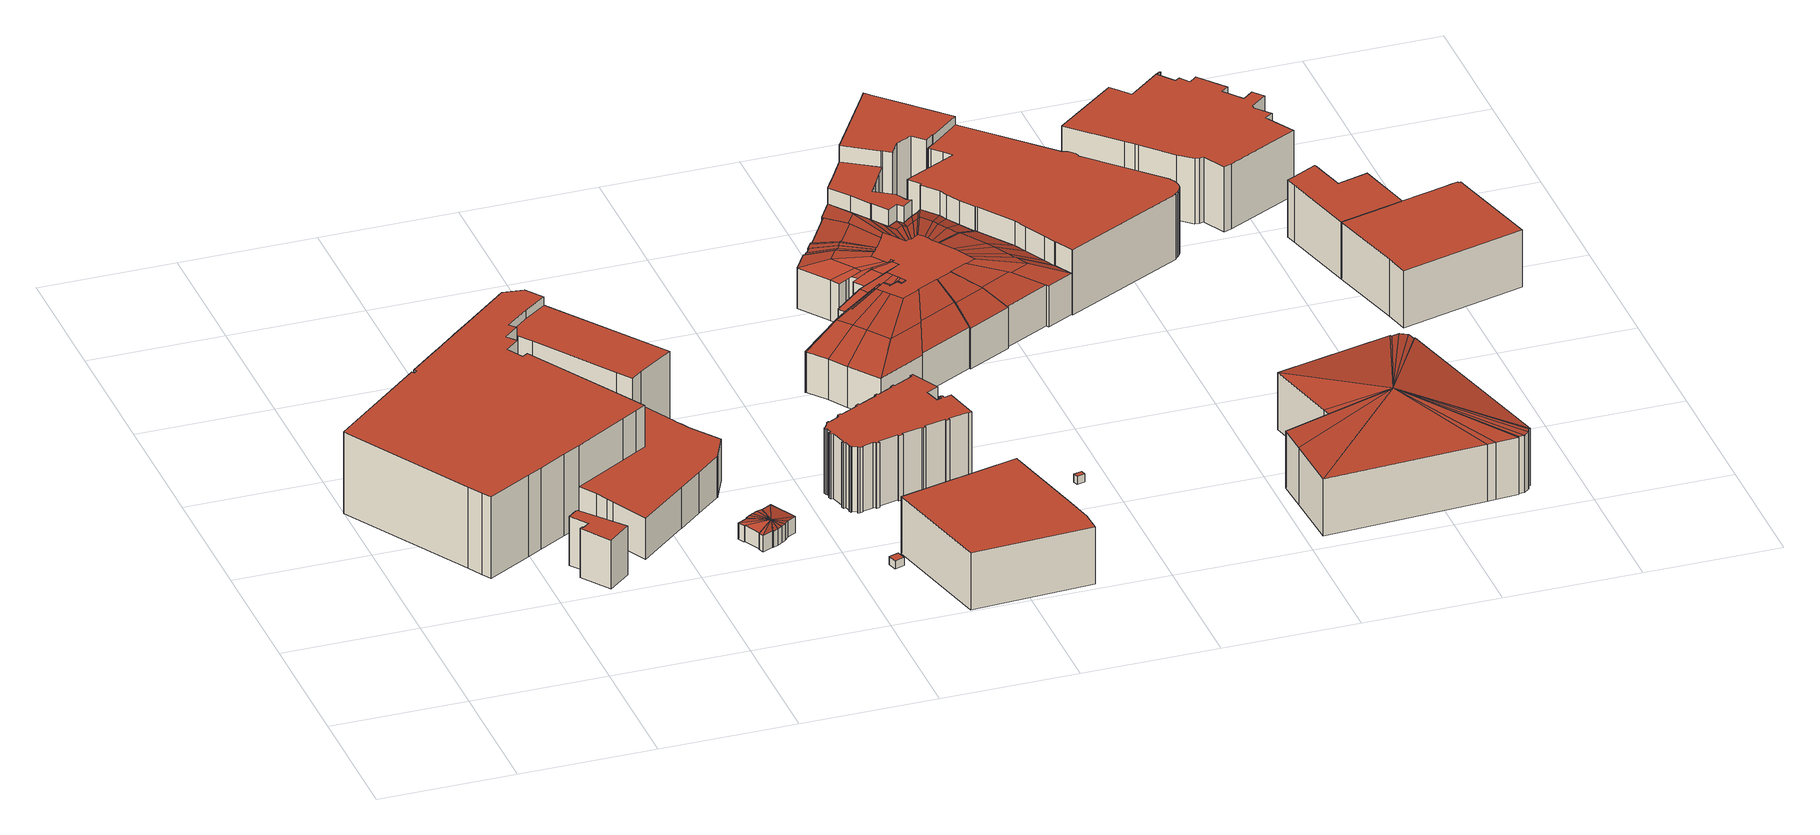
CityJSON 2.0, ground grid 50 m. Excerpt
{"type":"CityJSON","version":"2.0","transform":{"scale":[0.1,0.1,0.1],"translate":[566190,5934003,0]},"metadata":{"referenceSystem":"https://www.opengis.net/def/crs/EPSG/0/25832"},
"CityObjects":{
"building1":{"type":"Building","attributes":{"source":"Freie und Hansestadt Hamburg, LGV / ALKIS","function":"commercial","buildingFunctionCode":"2010","roofType":"1000","roofTypeLabel":"Flachdach","storeysAboveGround":6,"groundArea":166,"measuredHeight":19.2,"estimatedHeight":19.2,"eaveHeight":19.2,"roofRise":0,"heightSource":"storeysAboveGround * 3.2m plus procedural roof rise from ALKIS dachform; fallback 12m","roofGeometrySource":"Procedural demo roof from ALKIS dachform; not surveyed Hamburg LoD2 roof geometry"},"geometry":[{"type":"Solid","lod":"2","boundaries":[[[[0,1,2,3,4,5,6,7,8,9]],[[10,11,12,13,14,15,16,17,18,19]],[[9,8,11,10]],[[8,7,12,11]],[[7,6,13,12]],[[6,5,14,13]],[[5,4,15,14]],[[4,3,16,15]],[[3,2,17,16]],[[2,1,18,17]],[[1,0,19,18]],[[0,9,10,19]]]],"semantics":{"surfaces":[{"type":"GroundSurface"},{"type":"RoofSurface"},{"type":"WallSurface"}],"values":[[0,1,2,2,2,2,2,2,2,2,2,2]]}}]},
"building2":{"type":"Building","attributes":{"source":"Freie und Hansestadt Hamburg, LGV / ALKIS","function":"commercial","buildingFunctionCode":"2010","roofType":"1000","roofTypeLabel":"Flachdach","storeysAboveGround":10,"groundArea":6130,"measuredHeight":32,"estimatedHeight":32,"eaveHeight":32,"roofRise":0,"heightSource":"storeysAboveGround * 3.2m plus procedural roof rise from ALKIS dachform; fallback 12m","roofGeometrySource":"Procedural demo roof from ALKIS dachform; not surveyed Hamburg LoD2 roof geometry"},"geometry":[{"type":"Solid","lod":"2","boundaries":[[[[20,21,22,23,24,25,26,27,28,29,30,31,32,33,34,35,36,37,38,39,40,41,42,43,44,45,46,47,48,49,50,51,52]],[[53,54,55,56,57,58,59,60,61,62,63,64,65,66,67,68,69,70,71,72,73,74,75,76,77,78,79,80,81,82,83,84,85]],[[52,51,54,53]],[[51,50,55,54]],[[50,49,56,55]],[[49,48,57,56]],[[48,47,58,57]],[[47,46,59,58]],[[46,45,60,59]],[[45,44,61,60]],[[44,43,62,61]],[[43,42,63,62]],[[42,41,64,63]],[[41,40,65,64]],[[40,39,66,65]],[[39,38,67,66]],[[38,37,68,67]],[[37,36,69,68]],[[36,35,70,69]],[[35,34,71,70]],[[34,33,72,71]],[[33,32,73,72]],[[32,31,74,73]],[[31,30,75,74]],[[30,29,76,75]],[[29,28,77,76]],[[28,27,78,77]],[[27,26,79,78]],[[26,25,80,79]],[[25,24,81,80]],[[24,23,82,81]],[[23,22,83,82]],[[22,21,84,83]],[[21,20,85,84]],[[20,52,53,85]]]],"semantics":{"surfaces":[{"type":"GroundSurface"},{"type":"RoofSurface"},{"type":"WallSurface"}],"values":[[0,1,2,2,2,2,2,2,2,2,2,2,2,2,2,2,2,2,2,2,2,2,2,2,2,2,2,2,2,2,2,2,2,2,2]]}}]},
"building3":{"type":"Building","attributes":{"source":"Freie und Hansestadt Hamburg, LGV / ALKIS","function":"commercial","buildingFunctionCode":"2010","roofType":"1000","roofTypeLabel":"Flachdach","storeysAboveGround":5,"groundArea":1699,"measuredHeight":16,"estimatedHeight":16,"eaveHeight":16,"roofRise":0,"heightSource":"storeysAboveGround * 3.2m plus procedural roof rise from ALKIS dachform; fallback 12m","roofGeometrySource":"Procedural demo roof from ALKIS dachform; not surveyed Hamburg LoD2 roof geometry"},"geometry":[{"type":"Solid","lod":"2","boundaries":[[[[86,87,88,89,90,27,26,25,24,23,91,92,93,94,95,96,97,98,99,100,101,102,103,104,105,106,107]],[[108,109,110,111,112,113,114,115,116,117,118,119,120,121,122,123,124,125,126,127,128,129,130,131,132,133,134]],[[107,106,109,108]],[[106,105,110,109]],[[105,104,111,110]],[[104,103,112,111]],[[103,102,113,112]],[[102,101,114,113]],[[101,100,115,114]],[[100,99,116,115]],[[99,98,117,116]],[[98,97,118,117]],[[97,96,119,118]],[[96,95,120,119]],[[95,94,121,120]],[[94,93,122,121]],[[93,92,123,122]],[[92,91,124,123]],[[91,23,125,124]],[[23,24,126,125]],[[24,25,127,126]],[[25,26,128,127]],[[26,27,129,128]],[[27,90,130,129]],[[90,89,131,130]],[[89,88,132,131]],[[88,87,133,132]],[[87,86,134,133]],[[86,107,108,134]]]],"semantics":{"surfaces":[{"type":"GroundSurface"},{"type":"RoofSurface"},{"type":"WallSurface"}],"values":[[0,1,2,2,2,2,2,2,2,2,2,2,2,2,2,2,2,2,2,2,2,2,2,2,2,2,2,2,2]]}}]},
"building4":{"type":"Building","attributes":{"source":"Freie und Hansestadt Hamburg, LGV / ALKIS","function":"commercial","buildingFunctionCode":"2010","roofType":"1000","roofTypeLabel":"Flachdach","storeysAboveGround":9,"groundArea":1102,"measuredHeight":28.8,"estimatedHeight":28.8,"eaveHeight":28.8,"roofRise":0,"heightSource":"storeysAboveGround * 3.2m plus procedural roof rise from ALKIS dachform; fallback 12m","roofGeometrySource":"Procedural demo roof from ALKIS dachform; not surveyed Hamburg LoD2 roof geometry"},"geometry":[{"type":"Solid","lod":"2","boundaries":[[[[49,48,47,135,94,93,136,137,138,50]],[[139,140,141,142,143,144,145,146,147,148]],[[50,138,140,139]],[[138,137,141,140]],[[137,136,142,141]],[[136,93,143,142]],[[93,94,144,143]],[[94,135,145,144]],[[135,47,146,145]],[[47,48,147,146]],[[48,49,148,147]],[[49,50,139,148]]]],"semantics":{"surfaces":[{"type":"GroundSurface"},{"type":"RoofSurface"},{"type":"WallSurface"}],"values":[[0,1,2,2,2,2,2,2,2,2,2,2]]}}]},
"building5":{"type":"Building","attributes":{"source":"Freie und Hansestadt Hamburg, LGV / ALKIS","function":"commercial","buildingFunctionCode":"2080","roofType":"3200","roofTypeLabel":"Walmdach","storeysAboveGround":2,"groundArea":192,"measuredHeight":10.03,"estimatedHeight":10.03,"eaveHeight":6.4,"roofRise":3.63,"heightSource":"storeysAboveGround * 3.2m plus procedural roof rise from ALKIS dachform; fallback 12m","roofGeometrySource":"Procedural demo roof from ALKIS dachform; not surveyed Hamburg LoD2 roof geometry"},"geometry":[{"type":"Solid","lod":"2","boundaries":[[[[149,150,151,152,153,154,155,156,157,158,159,160,161,162,163,164,165,166,167,168,169,170]],[[171,172,173]],[[172,174,173]],[[174,175,173]],[[175,176,173]],[[176,177,173]],[[177,178,173]],[[178,179,173]],[[179,180,173]],[[180,181,173]],[[181,182,173]],[[182,183,173]],[[183,184,173]],[[184,185,173]],[[185,186,173]],[[186,187,173]],[[187,188,173]],[[188,189,173]],[[189,190,173]],[[190,191,173]],[[191,192,173]],[[192,193,173]],[[193,171,173]],[[170,169,172,171]],[[169,168,174,172]],[[168,167,175,174]],[[167,166,176,175]],[[166,165,177,176]],[[165,164,178,177]],[[164,163,179,178]],[[163,162,180,179]],[[162,161,181,180]],[[161,160,182,181]],[[160,159,183,182]],[[159,158,184,183]],[[158,157,185,184]],[[157,156,186,185]],[[156,155,187,186]],[[155,154,188,187]],[[154,153,189,188]],[[153,152,190,189]],[[152,151,191,190]],[[151,150,192,191]],[[150,149,193,192]],[[149,170,171,193]]]],"semantics":{"surfaces":[{"type":"GroundSurface"},{"type":"RoofSurface"},{"type":"WallSurface"}],"values":[[0,1,1,1,1,1,1,1,1,1,1,1,1,1,1,1,1,1,1,1,1,1,1,2,2,2,2,2,2,2,2,2,2,2,2,2,2,2,2,2,2,2,2,2,2]]}}]},
"building6":{"type":"Building","attributes":{"source":"Freie und Hansestadt Hamburg, LGV / ALKIS","function":"commercial","buildingFunctionCode":"2080","roofType":"1000","roofTypeLabel":"Flachdach","storeysAboveGround":1,"groundArea":13,"measuredHeight":3.2,"estimatedHeight":3.2,"eaveHeight":3.2,"roofRise":0,"heightSource":"storeysAboveGround * 3.2m plus procedural roof rise from ALKIS dachform; fallback 12m","roofGeometrySource":"Procedural demo roof from ALKIS dachform; not surveyed Hamburg LoD2 roof geometry"},"geometry":[{"type":"Solid","lod":"2","boundaries":[[[[194,195,196,197]],[[198,199,200,201]],[[197,196,199,198]],[[196,195,200,199]],[[195,194,201,200]],[[194,197,198,201]]]],"semantics":{"surfaces":[{"type":"GroundSurface"},{"type":"RoofSurface"},{"type":"WallSurface"}],"values":[[0,1,2,2,2,2]]}}]},
"building7":{"type":"Building","attributes":{"source":"Freie und Hansestadt Hamburg, LGV / ALKIS","function":"commercial","buildingFunctionCode":"2050","roofType":"1000","roofTypeLabel":"Flachdach","storeysAboveGround":7,"groundArea":2177,"measuredHeight":22.4,"estimatedHeight":22.4,"eaveHeight":22.4,"roofRise":0,"heightSource":"storeysAboveGround * 3.2m plus procedural roof rise from ALKIS dachform; fallback 12m","roofGeometrySource":"Procedural demo roof from ALKIS dachform; not surveyed Hamburg LoD2 roof geometry"},"geometry":[{"type":"Solid","lod":"2","boundaries":[[[[202,203,204,205,206,207,208,209]],[[210,211,212,213,214,215,216,217]],[[209,208,211,210]],[[208,207,212,211]],[[207,206,213,212]],[[206,205,214,213]],[[205,204,215,214]],[[204,203,216,215]],[[203,202,217,216]],[[202,209,210,217]]]],"semantics":{"surfaces":[{"type":"GroundSurface"},{"type":"RoofSurface"},{"type":"WallSurface"}],"values":[[0,1,2,2,2,2,2,2,2,2]]}}]},
"building8":{"type":"Building","attributes":{"source":"Freie und Hansestadt Hamburg, LGV / ALKIS","function":"commercial","buildingFunctionCode":"2010","roofType":"1000","roofTypeLabel":"Flachdach","storeysAboveGround":8,"groundArea":1110,"measuredHeight":25.6,"estimatedHeight":25.6,"eaveHeight":25.6,"roofRise":0,"heightSource":"storeysAboveGround * 3.2m plus procedural roof rise from ALKIS dachform; fallback 12m","roofGeometrySource":"Procedural demo roof from ALKIS dachform; not surveyed Hamburg LoD2 roof geometry"},"geometry":[{"type":"Solid","lod":"2","boundaries":[[[[218,219,220,221,222,223,224,225,226,227,228,229,230,231,232,233,234,235,236,237,238,239,240,241,242,243,244,245,246,247,248,249,250,251,252,253,254,255,256,257,258,259,260,261,262,263,264,265,266,267,268,269,270,271,272,273,274,275,276,277,278,279,280,281,282,283,284,285,286,287,288,289,290,291,292,293,294]],[[295,296,297,298,299,300,301,302,303,304,305,306,307,308,309,310,311,312,313,314,315,316,317,318,319,320,321,322,323,324,325,326,327,328,329,330,331,332,333,334,335,336,337,338,339,340,341,342,343,344,345,346,347,348,349,350,351,352,353,354,355,356,357,358,359,360,361,362,363,364,365,366,367,368,369,370,371]],[[294,293,296,295]],[[293,292,297,296]],[[292,291,298,297]],[[291,290,299,298]],[[290,289,300,299]],[[289,288,301,300]],[[288,287,302,301]],[[287,286,303,302]],[[286,285,304,303]],[[285,284,305,304]],[[284,283,306,305]],[[283,282,307,306]],[[282,281,308,307]],[[281,280,309,308]],[[280,279,310,309]],[[279,278,311,310]],[[278,277,312,311]],[[277,276,313,312]],[[276,275,314,313]],[[275,274,315,314]],[[274,273,316,315]],[[273,272,317,316]],[[272,271,318,317]],[[271,270,319,318]],[[270,269,320,319]],[[269,268,321,320]],[[268,267,322,321]],[[267,266,323,322]],[[266,265,324,323]],[[265,264,325,324]],[[264,263,326,325]],[[263,262,327,326]],[[262,261,328,327]],[[261,260,329,328]],[[260,259,330,329]],[[259,258,331,330]],[[258,257,332,331]],[[257,256,333,332]],[[256,255,334,333]],[[255,254,335,334]],[[254,253,336,335]],[[253,252,337,336]],[[252,251,338,337]],[[251,250,339,338]],[[250,249,340,339]],[[249,248,341,340]],[[248,247,342,341]],[[247,246,343,342]],[[246,245,344,343]],[[245,244,345,344]],[[244,243,346,345]],[[243,242,347,346]],[[242,241,348,347]],[[241,240,349,348]],[[240,239,350,349]],[[239,238,351,350]],[[238,237,352,351]],[[237,236,353,352]],[[236,235,354,353]],[[235,234,355,354]],[[234,233,356,355]],[[233,232,357,356]],[[232,231,358,357]],[[231,230,359,358]],[[230,229,360,359]],[[229,228,361,360]],[[228,227,362,361]],[[227,226,363,362]],[[226,225,364,363]],[[225,224,365,364]],[[224,223,366,365]],[[223,222,367,366]],[[222,221,368,367]],[[221,220,369,368]],[[220,219,370,369]],[[219,218,371,370]],[[218,294,295,371]]]],"semantics":{"surfaces":[{"type":"GroundSurface"},{"type":"RoofSurface"},{"type":"WallSurface"}],"values":[[0,1,2,2,2,2,2,2,2,2,2,2,2,2,2,2,2,2,2,2,2,2,2,2,2,2,2,2,2,2,2,2,2,2,2,2,2,2,2,2,2,2,2,2,2,2,2,2,2,2,2,2,2,2,2,2,2,2,2,2,2,2,2,2,2,2,2,2,2,2,2,2,2,2,2,2,2,2,2]]}}]},
"building9":{"type":"Building","attributes":{"source":"Freie und Hansestadt Hamburg, LGV / ALKIS","function":"commercial","buildingFunctionCode":"3091","roofType":"1000","roofTypeLabel":"Flachdach","storeysAboveGround":1,"groundArea":6,"measuredHeight":3.2,"estimatedHeight":3.2,"eaveHeight":3.2,"roofRise":0,"heightSource":"storeysAboveGround * 3.2m plus procedural roof rise from ALKIS dachform; fallback 12m","roofGeometrySource":"Procedural demo roof from ALKIS dachform; not surveyed Hamburg LoD2 roof geometry"},"geometry":[{"type":"Solid","lod":"2","boundaries":[[[[372,373,374,375]],[[376,377,378,379]],[[375,374,377,376]],[[374,373,378,377]],[[373,372,379,378]],[[372,375,376,379]]]],"semantics":{"surfaces":[{"type":"GroundSurface"},{"type":"RoofSurface"},{"type":"WallSurface"}],"values":[[0,1,2,2,2,2]]}}]},
"building10":{"type":"Building","attributes":{"source":"Freie und Hansestadt Hamburg, LGV / ALKIS","function":"commercial","buildingFunctionCode":"2010","roofType":"3400","roofTypeLabel":"Mansardendach","storeysAboveGround":5,"groundArea":5028,"measuredHeight":24,"estimatedHeight":24,"eaveHeight":16,"roofRise":8,"heightSource":"storeysAboveGround * 3.2m plus procedural roof rise from ALKIS dachform; fallback 12m","roofGeometrySource":"Procedural demo roof from ALKIS dachform; not surveyed Hamburg LoD2 roof geometry"},"geometry":[{"type":"Solid","lod":"2","boundaries":[[[[380,381,382,383,384,385,386,387,388,389,390,391,392,393,394,395,396,397,398,399,400,401,402,403,404,405,406,407,408,409,410,411,412,413,414,415,416,417,418,419,420,421,422,423,424,425,426,427,428,429,430,431,432,433,434,435,436,437,438,439,440,441,442,443,444,445,446,447,448,449,450]],[[451,452,453,454]],[[454,453,455,456]],[[452,457,458,453]],[[453,458,459,455]],[[457,460,461,458]],[[458,461,462,459]],[[460,463,464,461]],[[461,464,465,462]],[[463,466,467,464]],[[464,467,468,465]],[[466,469,470,467]],[[467,470,471,468]],[[469,472,473,470]],[[470,473,474,471]],[[472,475,476,473]],[[473,476,477,474]],[[475,478,479,476]],[[476,479,480,477]],[[478,481,482,479]],[[479,482,483,480]],[[481,484,485,482]],[[482,485,486,483]],[[484,487,488,485]],[[485,488,489,486]],[[487,490,491,488]],[[488,491,492,489]],[[490,493,494,491]],[[491,494,495,492]],[[493,496,497,494]],[[494,497,498,495]],[[496,499,500,497]],[[497,500,501,498]],[[499,502,503,500]],[[500,503,504,501]],[[502,505,506,503]],[[503,506,507,504]],[[505,508,509,506]],[[506,509,510,507]],[[508,511,512,509]],[[509,512,513,510]],[[511,514,515,512]],[[512,515,516,513]],[[514,517,518,515]],[[515,518,519,516]],[[517,520,521,518]],[[518,521,522,519]],[[520,523,524,521]],[[521,524,525,522]],[[523,526,527,524]],[[524,527,528,525]],[[526,529,530,527]],[[527,530,531,528]],[[529,532,533,530]],[[530,533,534,531]],[[532,535,536,533]],[[533,536,537,534]],[[535,538,539,536]],[[536,539,540,537]],[[538,541,542,539]],[[539,542,543,540]],[[541,544,545,542]],[[542,545,546,543]],[[544,547,548,545]],[[545,548,549,546]],[[547,550,551,548]],[[548,551,552,549]],[[550,553,554,551]],[[551,554,555,552]],[[553,556,557,554]],[[554,557,558,555]],[[556,559,560,557]],[[557,560,561,558]],[[559,562,563,560]],[[560,563,564,561]],[[562,565,566,563]],[[563,566,567,564]],[[565,568,569,566]],[[566,569,570,567]],[[568,571,572,569]],[[569,572,573,570]],[[571,574,575,572]],[[572,575,576,573]],[[574,577,578,575]],[[575,578,579,576]],[[577,580,581,578]],[[578,581,582,579]],[[580,583,584,581]],[[581,584,585,582]],[[583,586,587,584]],[[584,587,588,585]],[[586,589,590,587]],[[587,590,591,588]],[[589,592,593,590]],[[590,593,594,591]],[[592,595,596,593]],[[593,596,597,594]],[[595,598,599,596]],[[596,599,600,597]],[[598,601,602,599]],[[599,602,603,600]],[[601,604,605,602]],[[602,605,606,603]],[[604,607,608,605]],[[605,608,609,606]],[[607,610,611,608]],[[608,611,612,609]],[[610,613,614,611]],[[611,614,612]],[[613,615,616,614]],[[614,616,617,612]],[[615,618,619,616]],[[616,619,620,617]],[[618,621,622,619]],[[619,622,623,620]],[[621,624,625,622]],[[622,625,626,623]],[[624,627,628,625]],[[625,628,629,626]],[[627,630,631,628]],[[628,631,632,629]],[[630,633,634,631]],[[631,634,635,632]],[[633,636,637,634]],[[634,637,638,635]],[[636,639,640,637]],[[637,640,641,638]],[[639,642,643,640]],[[640,643,644,641]],[[642,645,646,643]],[[643,646,647,644]],[[645,648,649,646]],[[646,649,650,647]],[[648,651,652,649]],[[649,652,653,650]],[[651,654,655,652]],[[652,655,656,653]],[[654,657,658,655]],[[655,658,659,656]],[[657,660,661,658]],[[658,661,662,659]],[[660,451,454,661]],[[661,454,456,662]],[[456,455,459,462,465,468,471,474,477,480,483,486,489,492,495,498,501,504,507,510,513,516,519,522,525,528,531,534,537,540,543,546,549,552,555,558,561,564,567,570,573,576,579,582,585,588,591,594,597,600,603,606,609,612,617,620,623,626,629,632,635,638,641,644,647,650,653,656,659,662]],[[450,449,452,451]],[[449,448,457,452]],[[448,447,460,457]],[[447,446,463,460]],[[446,445,466,463]],[[445,444,469,466]],[[444,443,472,469]],[[443,442,475,472]],[[442,441,478,475]],[[441,440,481,478]],[[440,439,484,481]],[[439,438,487,484]],[[438,437,490,487]],[[437,436,493,490]],[[436,435,496,493]],[[435,434,499,496]],[[434,433,502,499]],[[433,432,505,502]],[[432,431,508,505]],[[431,430,511,508]],[[430,429,514,511]],[[429,428,517,514]],[[428,427,520,517]],[[427,426,523,520]],[[426,425,526,523]],[[425,424,529,526]],[[424,423,532,529]],[[423,422,535,532]],[[422,421,538,535]],[[421,420,541,538]],[[420,419,544,541]],[[419,418,547,544]],[[418,417,550,547]],[[417,416,553,550]],[[416,415,556,553]],[[415,414,559,556]],[[414,413,562,559]],[[413,412,565,562]],[[412,411,568,565]],[[411,410,571,568]],[[410,409,574,571]],[[409,408,577,574]],[[408,407,580,577]],[[407,406,583,580]],[[406,405,586,583]],[[405,404,589,586]],[[404,403,592,589]],[[403,402,595,592]],[[402,401,598,595]],[[401,400,601,598]],[[400,399,604,601]],[[399,398,607,604]],[[398,397,610,607]],[[397,396,613,610]],[[396,395,615,613]],[[395,394,618,615]],[[394,393,621,618]],[[393,392,624,621]],[[392,391,627,624]],[[391,390,630,627]],[[390,389,633,630]],[[389,388,636,633]],[[388,387,639,636]],[[387,386,642,639]],[[386,385,645,642]],[[385,384,648,645]],[[384,383,651,648]],[[383,382,654,651]],[[382,381,657,654]],[[381,380,660,657]],[[380,450,451,660]]]],"semantics":{"surfaces":[{"type":"GroundSurface"},{"type":"RoofSurface"},{"type":"WallSurface"}],"values":[[0,1,1,1,1,1,1,1,1,1,1,1,1,1,1,1,1,1,1,1,1,1,1,1,1,1,1,1,1,1,1,1,1,1,1,1,1,1,1,1,1,1,1,1,1,1,1,1,1,1,1,1,1,1,1,1,1,1,1,1,1,1,1,1,1,1,1,1,1,1,1,1,1,1,1,1,1,1,1,1,1,1,1,1,1,1,1,1,1,1,1,1,1,1,1,1,1,1,1,1,1,1,1,1,1,1,1,1,1,1,1,1,1,1,1,1,1,1,1,1,1,1,1,1,1,1,1,1,1,1,1,1,1,1,1,1,1,1,1,1,1,1,1,1,2,2,2,2,2,2,2,2,2,2,2,2,2,2,2,2,2,2,2,2,2,2,2,2,2,2,2,2,2,2,2,2,2,2,2,2,2,2,2,2,2,2,2,2,2,2,2,2,2,2,2,2,2,2,2,2,2,2,2,2,2,2,2,2,2,2,2,2,2,2,2]]}}]},
"building11":{"type":"Building","attributes":{"source":"Freie und Hansestadt Hamburg, LGV / ALKIS","function":"commercial","buildingFunctionCode":"2010","roofType":"1000","roofTypeLabel":"Flachdach","storeysAboveGround":7,"groundArea":404,"measuredHeight":22.4,"estimatedHeight":22.4,"eaveHeight":22.4,"roofRise":0,"heightSource":"storeysAboveGround * 3.2m plus procedural roof rise from ALKIS dachform; fallback 12m","roofGeometrySource":"Procedural demo roof from ALKIS dachform; not surveyed Hamburg LoD2 roof geometry"},"geometry":[{"type":"Solid","lod":"2","boundaries":[[[[384,383,382,381,380,450,449,448,663,664,665,666,667,668,669,670,671,672,673]],[[674,675,676,677,678,679,680,681,682,683,684,685,686,687,688,689,690,691,692]],[[673,672,675,674]],[[672,671,676,675]],[[671,670,677,676]],[[670,669,678,677]],[[669,668,679,678]],[[668,667,680,679]],[[667,666,681,680]],[[666,665,682,681]],[[665,664,683,682]],[[664,663,684,683]],[[663,448,685,684]],[[448,449,686,685]],[[449,450,687,686]],[[450,380,688,687]],[[380,381,689,688]],[[381,382,690,689]],[[382,383,691,690]],[[383,384,692,691]],[[384,673,674,692]]]],"semantics":{"surfaces":[{"type":"GroundSurface"},{"type":"RoofSurface"},{"type":"WallSurface"}],"values":[[0,1,2,2,2,2,2,2,2,2,2,2,2,2,2,2,2,2,2,2,2]]}}]},
"building12":{"type":"Building","attributes":{"source":"Freie und Hansestadt Hamburg, LGV / ALKIS","function":"commercial","buildingFunctionCode":"2010","roofType":"1000","roofTypeLabel":"Flachdach","storeysAboveGround":9,"groundArea":843,"measuredHeight":28.8,"estimatedHeight":28.8,"eaveHeight":28.8,"roofRise":0,"heightSource":"storeysAboveGround * 3.2m plus procedural roof rise from ALKIS dachform; fallback 12m","roofGeometrySource":"Procedural demo roof from ALKIS dachform; not surveyed Hamburg LoD2 roof geometry"},"geometry":[{"type":"Solid","lod":"2","boundaries":[[[[693,694,695,696,697,698,699,668,667,666,700,701,702,703]],[[704,705,706,707,708,709,710,711,712,713,714,715,716,717]],[[703,702,705,704]],[[702,701,706,705]],[[701,700,707,706]],[[700,666,708,707]],[[666,667,709,708]],[[667,668,710,709]],[[668,699,711,710]],[[699,698,712,711]],[[698,697,713,712]],[[697,696,714,713]],[[696,695,715,714]],[[695,694,716,715]],[[694,693,717,716]],[[693,703,704,717]]]],"semantics":{"surfaces":[{"type":"GroundSurface"},{"type":"RoofSurface"},{"type":"WallSurface"}],"values":[[0,1,2,2,2,2,2,2,2,2,2,2,2,2,2,2]]}}]},
"building13":{"type":"Building","attributes":{"source":"Freie und Hansestadt Hamburg, LGV / ALKIS","function":"commercial","buildingFunctionCode":"2010","roofType":"1000","roofTypeLabel":"Flachdach","storeysAboveGround":8,"groundArea":3682,"measuredHeight":25.6,"estimatedHeight":25.6,"eaveHeight":25.6,"roofRise":0,"heightSource":"storeysAboveGround * 3.2m plus procedural roof rise from ALKIS dachform; fallback 12m","roofGeometrySource":"Procedural demo roof from ALKIS dachform; not surveyed Hamburg LoD2 roof geometry"},"geometry":[{"type":"Solid","lod":"2","boundaries":[[[[718,719,720,721,722,723,724,725,726,727,728,729,730,731,732,398,397,396,395,394,393,392,391,390,389,388,387,386,733,734,735,736,737,738,739,694,693,740,741,742,743,744,745,746,747,748,749]],[[750,751,752,753,754,755,756,757,758,759,760,761,762,763,764,765,766,767,768,769,770,771,772,773,774,775,776,777,778,779,780,781,782,783,784,785,786,787,788,789,790,791,792,793,794,795,796]],[[749,748,751,750]],[[748,747,752,751]],[[747,746,753,752]],[[746,745,754,753]],[[745,744,755,754]],[[744,743,756,755]],[[743,742,757,756]],[[742,741,758,757]],[[741,740,759,758]],[[740,693,760,759]],[[693,694,761,760]],[[694,739,762,761]],[[739,738,763,762]],[[738,737,764,763]],[[737,736,765,764]],[[736,735,766,765]],[[735,734,767,766]],[[734,733,768,767]],[[733,386,769,768]],[[386,387,770,769]],[[387,388,771,770]],[[388,389,772,771]],[[389,390,773,772]],[[390,391,774,773]],[[391,392,775,774]],[[392,393,776,775]],[[393,394,777,776]],[[394,395,778,777]],[[395,396,779,778]],[[396,397,780,779]],[[397,398,781,780]],[[398,732,782,781]],[[732,731,783,782]],[[731,730,784,783]],[[730,729,785,784]],[[729,728,786,785]],[[728,727,787,786]],[[727,726,788,787]],[[726,725,789,788]],[[725,724,790,789]],[[724,723,791,790]],[[723,722,792,791]],[[722,721,793,792]],[[721,720,794,793]],[[720,719,795,794]],[[719,718,796,795]],[[718,749,750,796]]]],"semantics":{"surfaces":[{"type":"GroundSurface"},{"type":"RoofSurface"},{"type":"WallSurface"}],"values":[[0,1,2,2,2,2,2,2,2,2,2,2,2,2,2,2,2,2,2,2,2,2,2,2,2,2,2,2,2,2,2,2,2,2,2,2,2,2,2,2,2,2,2,2,2,2,2,2,2]]}}]},
"building14":{"type":"Building","attributes":{"source":"Freie und Hansestadt Hamburg, LGV / ALKIS","function":"commercial","buildingFunctionCode":"2050","roofType":"3200","roofTypeLabel":"Walmdach","storeysAboveGround":7,"groundArea":4603,"measuredHeight":30.4,"estimatedHeight":30.4,"eaveHeight":22.4,"roofRise":8,"heightSource":"storeysAboveGround * 3.2m plus procedural roof rise from ALKIS dachform; fallback 12m","roofGeometrySource":"Procedural demo roof from ALKIS dachform; not surveyed Hamburg LoD2 roof geometry"},"geometry":[{"type":"Solid","lod":"2","boundaries":[[[[797,798,799,800,801,802,803,804,805,806,807,808,809,810,811,812,813,814,815,816,817]],[[818,819,820]],[[819,821,820]],[[821,822,820]],[[822,823,820]],[[823,824,820]],[[824,825,820]],[[825,826,820]],[[826,827,820]],[[827,828,820]],[[828,829,820]],[[829,830,820]],[[830,831,820]],[[831,832,820]],[[832,833,820]],[[833,834,820]],[[834,835,820]],[[835,836,820]],[[836,837,820]],[[837,838,820]],[[838,839,820]],[[839,818,820]],[[817,816,819,818]],[[816,815,821,819]],[[815,814,822,821]],[[814,813,823,822]],[[813,812,824,823]],[[812,811,825,824]],[[811,810,826,825]],[[810,809,827,826]],[[809,808,828,827]],[[808,807,829,828]],[[807,806,830,829]],[[806,805,831,830]],[[805,804,832,831]],[[804,803,833,832]],[[803,802,834,833]],[[802,801,835,834]],[[801,800,836,835]],[[800,799,837,836]],[[799,798,838,837]],[[798,797,839,838]],[[797,817,818,839]]]],"semantics":{"surfaces":[{"type":"GroundSurface"},{"type":"RoofSurface"},{"type":"WallSurface"}],"values":[[0,1,1,1,1,1,1,1,1,1,1,1,1,1,1,1,1,1,1,1,1,1,2,2,2,2,2,2,2,2,2,2,2,2,2,2,2,2,2,2,2,2,2]]}}]},
"building15":{"type":"Building","attributes":{"source":"Freie und Hansestadt Hamburg, LGV / ALKIS","function":"commercial","buildingFunctionCode":"2010","roofType":"1000","roofTypeLabel":"Flachdach","storeysAboveGround":8,"groundArea":2602,"measuredHeight":25.6,"estimatedHeight":25.6,"eaveHeight":25.6,"roofRise":0,"heightSource":"storeysAboveGround * 3.2m plus procedural roof rise from ALKIS dachform; fallback 12m","roofGeometrySource":"Procedural demo roof from ALKIS dachform; not surveyed Hamburg LoD2 roof geometry"},"geometry":[{"type":"Solid","lod":"2","boundaries":[[[[840,841,842,843,844,845,846,847,848,849,850,851,852,853,854,855,856,857,858,859,860,861,862,863,864,865,866,867,868,869,870,871,872,873]],[[874,875,876,877,878,879,880,881,882,883,884,885,886,887,888,889,890,891,892,893,894,895,896,897,898,899,900,901,902,903,904,905,906,907]],[[873,872,875,874]],[[872,871,876,875]],[[871,870,877,876]],[[870,869,878,877]],[[869,868,879,878]],[[868,867,880,879]],[[867,866,881,880]],[[866,865,882,881]],[[865,864,883,882]],[[864,863,884,883]],[[863,862,885,884]],[[862,861,886,885]],[[861,860,887,886]],[[860,859,888,887]],[[859,858,889,888]],[[858,857,890,889]],[[857,856,891,890]],[[856,855,892,891]],[[855,854,893,892]],[[854,853,894,893]],[[853,852,895,894]],[[852,851,896,895]],[[851,850,897,896]],[[850,849,898,897]],[[849,848,899,898]],[[848,847,900,899]],[[847,846,901,900]],[[846,845,902,901]],[[845,844,903,902]],[[844,843,904,903]],[[843,842,905,904]],[[842,841,906,905]],[[841,840,907,906]],[[840,873,874,907]]]],"semantics":{"surfaces":[{"type":"GroundSurface"},{"type":"RoofSurface"},{"type":"WallSurface"}],"values":[[0,1,2,2,2,2,2,2,2,2,2,2,2,2,2,2,2,2,2,2,2,2,2,2,2,2,2,2,2,2,2,2,2,2,2,2]]}}]},
"building16":{"type":"Building","attributes":{"source":"Freie und Hansestadt Hamburg, LGV / ALKIS","function":"commercial","buildingFunctionCode":"2010","roofType":"1000","roofTypeLabel":"Flachdach","storeysAboveGround":7,"groundArea":689,"measuredHeight":22.4,"estimatedHeight":22.4,"eaveHeight":22.4,"roofRise":0,"heightSource":"storeysAboveGround * 3.2m plus procedural roof rise from ALKIS dachform; fallback 12m","roofGeometrySource":"Procedural demo roof from ALKIS dachform; not surveyed Hamburg LoD2 roof geometry"},"geometry":[{"type":"Solid","lod":"2","boundaries":[[[[908,909,910,911,912,913,914,915,916,917,918,919,920,921,922,923,924]],[[925,926,927,928,929,930,931,932,933,934,935,936,937,938,939,940,941]],[[924,923,926,925]],[[923,922,927,926]],[[922,921,928,927]],[[921,920,929,928]],[[920,919,930,929]],[[919,918,931,930]],[[918,917,932,931]],[[917,916,933,932]],[[916,915,934,933]],[[915,914,935,934]],[[914,913,936,935]],[[913,912,937,936]],[[912,911,938,937]],[[911,910,939,938]],[[910,909,940,939]],[[909,908,941,940]],[[908,924,925,941]]]],"semantics":{"surfaces":[{"type":"GroundSurface"},{"type":"RoofSurface"},{"type":"WallSurface"}],"values":[[0,1,2,2,2,2,2,2,2,2,2,2,2,2,2,2,2,2,2]]}}]},
"building17":{"type":"Building","attributes":{"source":"Freie und Hansestadt Hamburg, LGV / ALKIS","function":"commercial","buildingFunctionCode":"2050","roofType":"1000","roofTypeLabel":"Flachdach","storeysAboveGround":7,"groundArea":1816,"measuredHeight":22.4,"estimatedHeight":22.4,"eaveHeight":22.4,"roofRise":0,"heightSource":"storeysAboveGround * 3.2m plus procedural roof rise from ALKIS dachform; fallback 12m","roofGeometrySource":"Procedural demo roof from ALKIS dachform; not surveyed Hamburg LoD2 roof geometry"},"geometry":[{"type":"Solid","lod":"2","boundaries":[[[[942,943,944,945,946,947,918,917,916,915,914,948,949,950]],[[951,952,953,935,934,933,932,931,954,955,956,957,958,959]],[[950,949,952,951]],[[949,948,953,952]],[[948,914,935,953]],[[914,915,934,935]],[[915,916,933,934]],[[916,917,932,933]],[[917,918,931,932]],[[918,947,954,931]],[[947,946,955,954]],[[946,945,956,955]],[[945,944,957,956]],[[944,943,958,957]],[[943,942,959,958]],[[942,950,951,959]]]],"semantics":{"surfaces":[{"type":"GroundSurface"},{"type":"RoofSurface"},{"type":"WallSurface"}],"values":[[0,1,2,2,2,2,2,2,2,2,2,2,2,2,2,2]]}}]}
},
"vertices":[
[606,720,0],[639,746,0],[646,749,0],[679,710,0],[772,597,0],[690,528,0],[615,634,0],[625,642,0],[628,637,0],[654,657,0],[654,657,192],[628,637,192],[625,642,192],[615,634,192],[690,528,192],[772,597,192],[679,710,192],[646,749,192],[639,746,192],[606,720,192],
[694,1610,0],[728,1551,0],[749,1564,0],[949,1224,0],[1012,1116,0],[972,1093,0],[913,1058,0],[717,943,0],[651,905,0],[549,847,0],[493,816,0],[331,726,0],[310,761,0],[278,814,0],[0,1286,0],[342,1577,0],[350,1568,0],[361,1578,0],[353,1587,0],[442,1663,0],[496,1708,0],[499,1712,0],[548,1753,0],[558,1762,0],[608,1804,0],[796,1965,0],[875,1955,0],[920,1892,0],[834,1830,0],[750,1759,0],[770,1735,0],[716,1689,0],[746,1653,0],[746,1653,320],[716,1689,320],[770,1735,320],[750,1759,320],[834,1830,320],[920,1892,320],[875,1955,320],[796,1965,320],[608,1804,320],[558,1762,320],[548,1753,320],[499,1712,320],[496,1708,320],[442,1663,320],[353,1587,320],[361,1578,320],[350,1568,320],[342,1577,320],[0,1286,320],[278,814,320],[310,761,320],[331,726,320],[493,816,320],[549,847,320],[651,905,320],[717,943,320],[913,1058,320],[972,1093,320],[1012,1116,320],[949,1224,320],[749,1564,320],[728,1551,320],[694,1610,320],
[1040,822,0],[862,673,0],[792,810,0],[779,836,0],[757,880,0],[993,1249,0],[964,1297,0],[1048,1347,0],[1087,1375,0],[1160,1240,0],[1159,1240,0],[1163,1232,0],[1175,1212,0],[1191,1183,0],[1268,1077,0],[1267,1075,0],[1268,1074,0],[1223,979,0],[1221,974,0],[1217,971,0],[1127,895,0],[1041,823,0],[1041,823,160],[1127,895,160],[1217,971,160],[1221,974,160],[1223,979,160],[1268,1074,160],[1267,1075,160],[1268,1077,160],[1191,1183,160],[1175,1212,160],[1163,1232,160],[1159,1240,160],[1160,1240,160],[1087,1375,160],[1048,1347,160],[964,1297,160],[993,1249,160],[949,1224,160],[1012,1116,160],[972,1093,160],[913,1058,160],[717,943,160],[757,880,160],[779,836,160],[792,810,160],[862,673,160],[1040,822,160],
[1222,1471,0],[1009,1401,0],[807,1684,0],[773,1731,0],[770,1735,288],[773,1731,288],[807,1684,288],[1009,1401,288],[1048,1347,288],[1087,1375,288],[1222,1471,288],[920,1892,288],[834,1830,288],[750,1759,288],
[1242,608,0],[1246,610,0],[1214,675,0],[1211,673,0],[1199,695,0],[1234,713,0],[1233,715,0],[1248,727,0],[1265,738,0],[1283,747,0],[1301,753,0],[1303,751,0],[1339,771,0],[1393,672,0],[1359,654,0],[1360,652,0],[1345,637,0],[1328,624,0],[1310,614,0],[1291,605,0],[1289,608,0],[1251,590,0],[1251,590,64],[1289,608,64],[1291,622,100],[1291,605,64],[1310,614,64],[1328,624,64],[1345,637,64],[1360,652,64],[1359,654,64],[1393,672,64],[1339,771,64],[1303,751,64],[1301,753,64],[1283,747,64],[1265,738,64],[1248,727,64],[1233,715,64],[1234,713,64],[1199,695,64],[1211,673,64],[1214,675,64],[1246,610,64],[1242,608,64],
[1633,341,0],[1624,374,0],[1660,385,0],[1669,351,0],[1669,351,32],[1660,385,32],[1624,374,32],[1633,341,32],
[1786,6,0],[1686,428,0],[2132,535,0],[2133,530,0],[2195,270,0],[2207,221,0],[2233,108,0],[2237,30,0],[2237,30,224],[2233,108,224],[2207,221,224],[2195,270,224],[2133,530,224],[2132,535,224],[1686,428,224],[1786,6,224],
[1802,1023,0],[1799,1029,0],[1808,1034,0],[1811,1029,0],[1870,1059,0],[1867,1064,0],[1878,1069,0],[1880,1064,0],[1955,1102,0],[1952,1108,0],[1963,1113,0],[2016,1010,0],[1970,987,0],[1986,930,0],[2004,936,0],[2000,949,0],[2005,950,0],[2012,947,0],[2014,938,0],[2041,946,0],[2071,818,0],[2059,815,0],[2058,821,0],[1983,804,0],[1985,798,0],[1971,794,0],[1970,801,0],[1892,783,0],[1893,776,0],[1882,773,0],[1880,780,0],[1804,763,0],[1806,756,0],[1788,752,0],[1787,759,0],[1712,741,0],[1714,734,0],[1703,732,0],[1702,738,0],[1693,737,0],[1693,739,0],[1650,729,0],[1651,725,0],[1640,723,0],[1633,726,0],[1635,730,0],[1616,739,0],[1614,735,0],[1612,737,0],[1609,744,0],[1613,745,0],[1606,770,0],[1598,768,0],[1594,778,0],[1602,780,0],[1585,840,0],[1578,838,0],[1574,850,0],[1581,852,0],[1575,872,0],[1572,871,0],[1569,883,0],[1572,884,0],[1588,910,0],[1587,913,0],[1595,917,0],[1597,914,0],[1636,934,0],[1634,937,0],[1641,941,0],[1638,947,0],[1649,952,0],[1652,947,0],[1719,981,0],[1716,987,0],[1727,992,0],[1730,987,0],[1730,987,256],[1727,992,256],[1716,987,256],[1719,981,256],[1652,947,256],[1649,952,256],[1638,947,256],[1641,941,256],[1634,937,256],[1636,934,256],[1597,914,256],[1595,917,256],[1587,913,256],[1588,910,256],[1572,884,256],[1569,883,256],[1572,871,256],[1575,872,256],[1581,852,256],[1574,850,256],[1578,838,256],[1585,840,256],[1602,780,256],[1594,778,256],[1598,768,256],[1606,770,256],[1613,745,256],[1609,744,256],[1612,737,256],[1614,735,256],[1616,739,256],[1635,730,256],[1633,726,256],[1640,723,256],[1651,725,256],[1650,729,256],[1693,739,256],[1693,737,256],[1702,738,256],[1703,732,256],[1714,734,256],[1712,741,256],[1787,759,256],[1788,752,256],[1806,756,256],[1804,763,256],[1880,780,256],[1882,773,256],[1893,776,256],[1892,783,256],[1970,801,256],[1971,794,256],[1985,798,256],[1983,804,256],[2058,821,256],[2059,815,256],[2071,818,256],[2041,946,256],[2014,938,256],[2012,947,256],[2005,950,256],[2000,949,256],[2004,936,256],[1986,930,256],[1970,987,256],[2016,1010,256],[1963,1113,256],[1952,1108,256],[1955,1102,256],[1880,1064,256],[1878,1069,256],[1867,1064,256],[1870,1059,256],[1811,1029,256],[1808,1034,256],[1799,1029,256],[1802,1023,256],
[2419,664,0],[2389,657,0],[2384,676,0],[2414,684,0],[2414,684,32],[2384,676,32],[2389,657,32],[2419,664,32],
[2209,2253,0],[2251,2195,0],[2288,2219,0],[2305,2200,0],[2345,2232,0],[2373,2250,0],[2387,2265,0],[2435,2205,0],[2450,2178,0],[2478,2128,0],[2513,2072,0],[2516,2074,0],[2521,2066,0],[2610,1939,0],[2633,1895,0],[2673,1816,0],[2695,1772,0],[2696,1772,0],[2731,1705,0],[2632,1654,0],[2627,1663,0],[2455,1573,0],[2459,1566,0],[2296,1480,0],[2292,1487,0],[2080,1376,0],[2084,1368,0],[1904,1274,0],[1823,1383,0],[1779,1450,0],[1723,1517,0],[1721,1520,0],[1784,1575,0],[1795,1562,0],[1832,1593,0],[1881,1533,0],[1926,1556,0],[1959,1573,0],[1965,1560,0],[1967,1561,0],[1981,1532,0],[2029,1557,0],[1996,1612,0],[1983,1633,0],[1949,1687,0],[1915,1744,0],[1923,1749,0],[2000,1796,0],[2063,1833,0],[2060,1838,0],[2021,1895,0],[2044,1911,0],[2020,1936,0],[2003,1920,0],[1972,1898,0],[1952,1932,0],[1873,2042,0],[1919,2114,0],[1923,2110,0],[1932,2124,0],[1935,2122,0],[1950,2146,0],[1947,2148,0],[1962,2172,0],[1967,2178,0],[1971,2176,0],[2061,2319,0],[2056,2323,0],[2104,2398,0],[2160,2326,0],[2207,2257,0],[2207,2257,160],[2160,2326,160],[2177,2184,210],[2211,2135,210],[2198,2012,240],[2215,1986,240],[2104,2398,160],[2137,2236,210],[2176,2040,240],[2056,2323,160],[2102,2182,210],[2158,2011,240],[2061,2319,160],[2106,2179,210],[2160,2010,240],[1971,2176,160],[2041,2076,210],[2126,1955,240],[1967,2178,160],[2038,2078,210],[2124,1956,240],[1962,2172,160],[2035,2073,210],[2122,1954,240],[1947,2148,160],[2024,2056,210],[2117,1945,240],[1950,2146,160],[2026,2055,210],[2118,1944,240],[1935,2122,160],[2015,2038,210],[2112,1935,240],[1932,2124,160],[2013,2039,210],[2111,1935,240],[1923,2110,160],[2007,2028,210],[2108,1930,240],[1919,2114,160],[2004,2032,210],[2106,1932,240],[1873,2042,160],[1970,1980,210],[2088,1904,240],[1952,1932,160],[2028,1900,210],[2119,1862,240],[1972,1898,160],[2042,1876,210],[2126,1850,240],[2003,1920,160],[2064,1892,210],[2138,1858,240],[2020,1936,160],[2076,1904,210],[2144,1864,240],[2044,1911,160],[2093,1886,210],[2153,1855,240],[2021,1895,160],[2077,1874,210],[2145,1849,240],[2060,1838,160],[2105,1833,210],[2159,1827,240],[2063,1833,160],[2107,1830,210],[2161,1825,240],[2000,1796,160],[2062,1802,210],[2137,1811,240],[1923,1749,160],[2007,1769,210],[2108,1793,240],[1915,1744,160],[2000,1765,210],[2104,1791,240],[1949,1687,160],[2025,1724,210],[2118,1769,240],[1983,1633,160],[2049,1685,210],[2130,1749,240],[1996,1612,160],[2059,1670,210],[2135,1741,240],[2029,1557,160],[2083,1631,210],[2148,1720,240],[1981,1532,160],[2048,1613,210],[2130,1711,240],[1967,1561,160],[2038,1633,210],[2124,1722,240],[1965,1560,160],[2037,1633,210],[2123,1721,240],[1959,1573,160],[2032,1642,210],[2121,1726,240],[1926,1556,160],[2009,1630,210],[2109,1720,240],[1881,1533,160],[1976,1613,210],[2092,1711,240],[1832,1593,160],[1941,1656,210],[2073,1734,240],[1795,1562,160],[1914,1634,210],[2059,1722,240],[1784,1575,160],[1906,1643,210],[2055,1727,240],[1721,1520,160],[1861,1604,210],[2031,1706,240],[1723,1517,160],[1862,1602,210],[2032,1705,240],[1779,1450,160],[1902,1553,210],[2053,1679,240],[1823,1383,160],[1935,1506,210],[2070,1654,240],[1904,1274,160],[1993,1427,210],[2101,1613,240],[2084,1368,160],[2122,1495,210],[2169,1648,240],[2080,1376,160],[2119,1500,210],[2167,1651,240],[2292,1487,160],[2272,1580,210],[2248,1694,240],[2296,1480,160],[2275,1576,210],[2249,1691,240],[2459,1566,160],[2392,1637,210],[2311,1724,240],[2455,1573,160],[2390,1642,210],[2310,1726,240],[2627,1663,160],[2513,1707,210],[2375,1760,240],[2632,1654,160],[2517,1700,210],[2377,1757,240],[2731,1705,160],[2588,1738,210],[2414,1777,240],[2696,1772,160],[2563,1786,210],[2401,1802,240],[2695,1772,160],[2562,1785,210],[2673,1816,160],[2547,1817,210],[2393,1818,240],[2633,1895,160],[2517,1874,210],[2377,1848,240],[2610,1939,160],[2501,1906,210],[2368,1865,240],[2521,2066,160],[2437,1997,210],[2335,1913,240],[2516,2074,160],[2433,2003,210],[2333,1917,240],[2513,2072,160],[2431,2001,210],[2332,1916,240],[2478,2128,160],[2406,2042,210],[2318,1937,240],[2450,2178,160],[2386,2078,210],[2308,1956,240],[2435,2205,160],[2375,2098,210],[2302,1967,240],[2387,2265,160],[2341,2140,210],[2284,1989,240],[2373,2250,160],[2331,2130,210],[2279,1983,240],[2345,2232,160],[2310,2116,210],[2268,1976,240],[2305,2200,160],[2281,2093,210],[2253,1964,240],[2288,2219,160],[2269,2107,210],[2246,1972,240],[2251,2195,160],[2243,2090,210],[2232,1963,240],[2209,2253,160],[2212,2132,210],[2216,1985,240],
[2128,2435,0],[2137,2449,0],[2168,2499,0],[2196,2545,0],[2316,2467,0],[2321,2463,0],[2293,2418,0],[2262,2368,0],[2237,2327,0],[2307,2284,0],[2329,2239,0],[2329,2239,224],[2307,2284,224],[2237,2327,224],[2262,2368,224],[2293,2418,224],[2321,2463,224],[2316,2467,224],[2196,2545,224],[2168,2499,224],[2137,2449,224],[2128,2435,224],[2104,2398,224],[2160,2326,224],[2207,2257,224],[2209,2253,224],[2251,2195,224],[2288,2219,224],[2305,2200,224],[2345,2232,224],
[2625,2596,0],[2516,2503,0],[2513,2506,0],[2486,2484,0],[2443,2526,0],[2383,2495,0],[2351,2445,0],[2366,2812,0],[2383,2839,0],[2406,2816,0],[2480,2741,0],[2480,2741,288],[2406,2816,288],[2383,2839,288],[2366,2812,288],[2196,2545,288],[2316,2467,288],[2321,2463,288],[2351,2445,288],[2383,2495,288],[2443,2526,288],[2486,2484,288],[2513,2506,288],[2516,2503,288],[2625,2596,288],
[2951,2268,0],[2955,2263,0],[2956,2264,0],[3056,2164,0],[3193,2026,0],[3192,2025,0],[3201,2010,0],[3206,1996,0],[3207,1981,0],[3205,1966,0],[3199,1952,0],[3190,1940,0],[3177,1929,0],[3178,1927,0],[2734,1700,0],[2393,2270,0],[2359,2312,0],[2358,2313,0],[2555,2413,0],[2528,2440,0],[2496,2472,0],[2488,2479,0],[2633,2588,0],[2665,2556,0],[2902,2318,0],[2901,2318,0],[2906,2313,0],[2914,2312,0],[2926,2307,0],[2936,2298,0],[2945,2288,0],[2950,2276,0],[2950,2276,256],[2945,2288,256],[2936,2298,256],[2926,2307,256],[2914,2312,256],[2906,2313,256],[2901,2318,256],[2902,2318,256],[2665,2556,256],[2633,2588,256],[2625,2596,256],[2516,2503,256],[2488,2479,256],[2496,2472,256],[2528,2440,256],[2555,2413,256],[2358,2313,256],[2359,2312,256],[2393,2270,256],[2387,2265,256],[2435,2205,256],[2450,2178,256],[2478,2128,256],[2513,2072,256],[2516,2074,256],[2521,2066,256],[2610,1939,256],[2633,1895,256],[2673,1816,256],[2695,1772,256],[2696,1772,256],[2731,1705,256],[2734,1700,256],[3178,1927,256],[3177,1929,256],[3190,1940,256],[3199,1952,256],[3205,1966,256],[3207,1981,256],[3206,1996,256],[3201,2010,256],[3192,2025,256],[3193,2026,256],[3056,2164,256],[2956,2264,256],[2955,2263,256],[2951,2268,256],
[3610,880,0],[3639,864,0],[3647,833,0],[3652,835,0],[3827,156,0],[3820,154,0],[3813,135,0],[3795,120,0],[3773,118,0],[3771,112,0],[3686,107,0],[3656,105,0],[3063,74,0],[3051,294,0],[3045,408,0],[3177,427,0],[3224,434,0],[3209,495,0],[3142,775,0],[3579,879,0],[3581,873,0],[3581,873,224],[3579,879,224],[3434,428,304],[3142,775,224],[3209,495,224],[3224,434,224],[3177,427,224],[3045,408,224],[3051,294,224],[3063,74,224],[3656,105,224],[3686,107,224],[3771,112,224],[3773,118,224],[3795,120,224],[3813,135,224],[3820,154,224],[3827,156,224],[3652,835,224],[3647,833,224],[3639,864,224],[3610,880,224],
[3373,2679,0],[3418,2623,0],[3434,2635,0],[3462,2600,0],[3490,2623,0],[3569,2526,0],[3543,2505,0],[3597,2438,0],[3636,2470,0],[3668,2431,0],[3609,2383,0],[3608,2371,0],[3655,2315,0],[3624,2297,0],[3630,2286,0],[3687,2188,0],[3418,2053,0],[3390,2041,0],[3346,2126,0],[3329,2121,0],[3314,2124,0],[3263,2168,0],[3163,2269,0],[3153,2279,0],[3126,2306,0],[2961,2471,0],[3057,2547,0],[3192,2655,0],[3206,2639,0],[3251,2587,0],[3272,2604,0],[3367,2681,0],[3384,2695,0],[3388,2691,0],[3388,2691,256],[3384,2695,256],[3367,2681,256],[3272,2604,256],[3251,2587,256],[3206,2639,256],[3192,2655,256],[3057,2547,256],[2961,2471,256],[3126,2306,256],[3153,2279,256],[3163,2269,256],[3263,2168,256],[3314,2124,256],[3329,2121,256],[3346,2126,256],[3390,2041,256],[3418,2053,256],[3687,2188,256],[3630,2286,256],[3624,2297,256],[3655,2315,256],[3608,2371,256],[3609,2383,256],[3668,2431,256],[3636,2470,256],[3597,2438,256],[3543,2505,256],[3569,2526,256],[3490,2623,256],[3462,2600,256],[3434,2635,256],[3418,2623,256],[3373,2679,256],
[3723,1907,0],[3734,1865,0],[3756,1871,0],[3810,1886,0],[3848,1896,0],[3874,1793,0],[3901,1689,0],[3844,1673,0],[3701,1636,0],[3689,1633,0],[3663,1627,0],[3591,1904,0],[3581,1942,0],[3610,1956,0],[3698,2002,0],[3701,1992,0],[3709,1959,0],[3709,1959,224],[3701,1992,224],[3698,2002,224],[3610,1956,224],[3581,1942,224],[3591,1904,224],[3663,1627,224],[3689,1633,224],[3701,1636,224],[3844,1673,224],[3901,1689,224],[3874,1793,224],[3848,1896,224],[3810,1886,224],[3756,1871,224],[3734,1865,224],[3723,1907,224],
[4117,1744,0],[4118,1738,0],[4126,1740,0],[4220,1378,0],[3758,1258,0],[3736,1346,0],[3986,1710,0],[4071,1732,0],[4085,1736,0],[4085,1736,224],[4071,1732,224],[3986,1710,224],[3736,1346,224],[3758,1258,224],[4220,1378,224],[4126,1740,224],[4118,1738,224],[4117,1744,224]
]}
